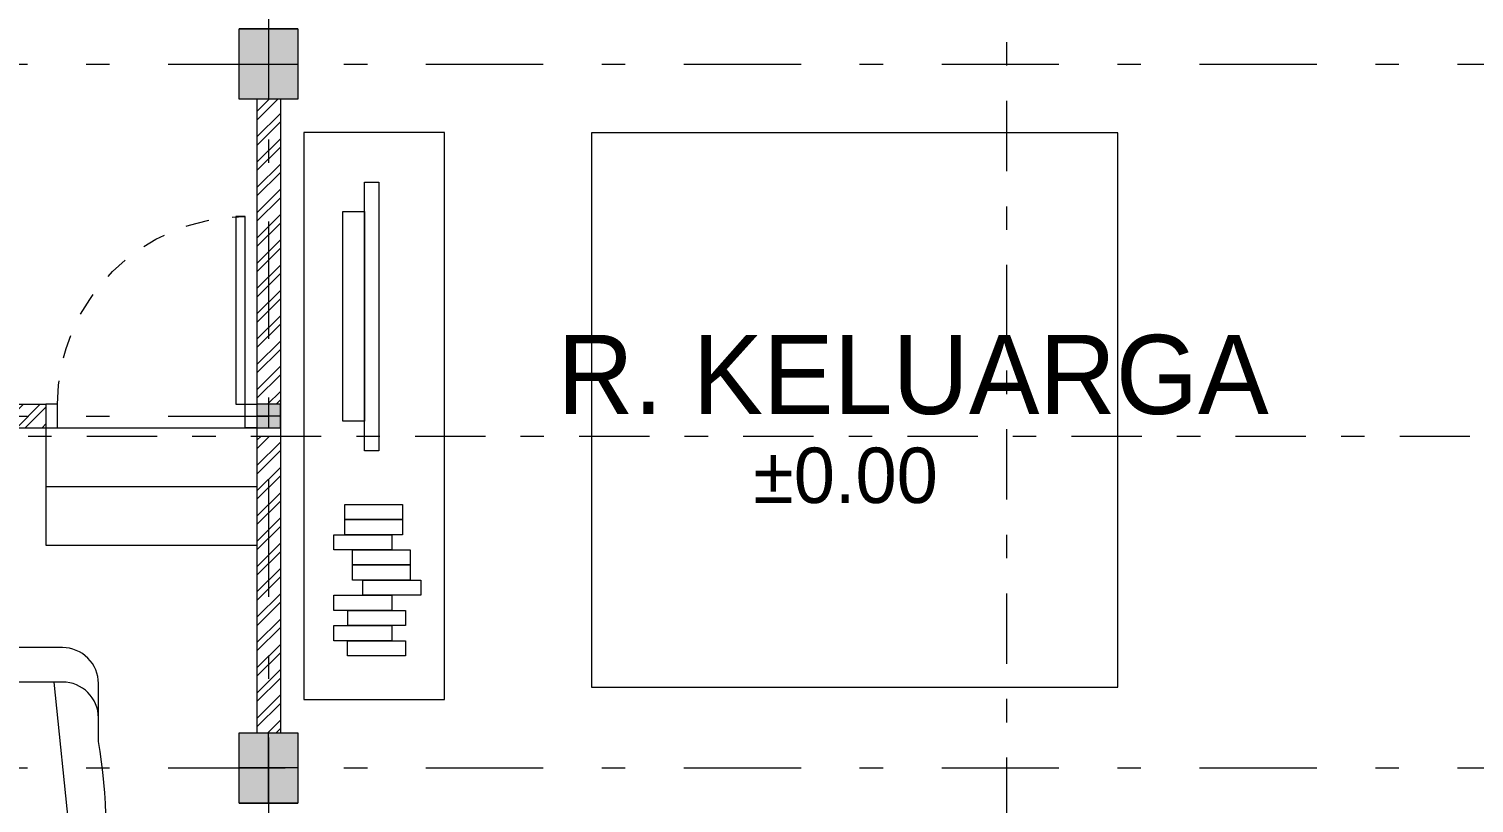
# Model space of a CAD drawing. Header units: millimetres. Extents: x -667 to -468, y -723 to -475.
# Drawn here: x -654.17 to -648.01, y -515.84 to -512.54 of the extents above; entities that cross this region are included whole.
import ezdxf

# ---------------------------------------------------------------- set-up
doc = ezdxf.new("R2010")
doc.units = ezdxf.units.MM
for name, pattern in [('CENTER', [2, 1.25, -0.25, 0.25, -0.25]), ('DASHDOT', [1, 0.5, -0.25, 0, -0.25]), ('HIDDEN', [0.375, 0.25, -0.125])]:
    doc.linetypes.add(name, pattern=pattern)
doc.layers.get('0').update_dxf_attribs({"lineweight": 9})
for name, color, linetype, lineweight in [('BLOCK', 231, 'Continuous', 5), ('COLUMN', 11, 'Continuous', 9), ('dinding', 36, 'Continuous', 9), ('DOOR', 6, 'Continuous', 5), ('Furniture', 172, 'Continuous', 0), ('GRID', 250, 'CENTER', 0), ('HIDDEN', 9, 'HIDDEN', 5), ('NOTASI', 250, 'Continuous', 5), ('TEXT', 26, 'Continuous', 5)]:
    doc.layers.add(name, color=color, linetype=linetype, lineweight=lineweight)
doc.styles.get("Standard").update_dxf_attribs({"font": 'arial.ttf'})

# ---------------------------------------------------------------- blocks, each defined once
blk = doc.blocks.new('car')
for p, q in [((2705.1, 801.8), (890.7, 801.8)), ((890.7, 801.8), (1197.1, 656.6)), ((1212.9, 801.8), (1197.1, 656.6)), ((1770.9, 801.8), (1734.8, 656.6)), ((1889.4, 801.8), (1821.2, 656.6)), ((2276.5, 656.6), (2705.1, 801.8)), ((841.6, 598.5), (166.6, 762.3)), ((2788.9, 777.1), (3997.5, 653.1)), ((140.7, -688.4), (140.7, 688.4)), ((817.4, 575.1), (390.4, 678.7)), ((2439.9, 604.9), (2783.7, 716.4)), ((3997.5, -688.4), (3997.5, 688.4)), ((327.7, 629.4), (327.7, -637.3)), ((1197.1, 656.6), (2276.5, 656.6)), ((856.2, 525.8), (856.2, -533.7)), ((958.1, -450.4), (958.1, 450.4)), ((2980.9, 488.4), (2921.5, 483.2)), ((2985.4, 434.2), (2926, 429.6)), ((2989.3, 380), (2929.9, 376)), ((2992.7, 325.8), (2933.2, 322.4)), ((2995.6, 271.6), (2936.1, 268.7)), ((2998, 217.3), (2938.5, 215)), ((2999.8, 163), (2940.3, 161.2)), ((3001.2, 108.7), (2941.6, 107.5)), ((3001.9, 54.3), (2942.4, 53.8)), ((3002.2, 0), (2942.6, 0)), ((3001.9, -54.3), (2942.4, -53.8)), ((3001.2, -108.7), (2941.6, -107.5)), ((2999.8, -163), (2940.3, -161.2)), ((2998, -217.3), (2938.5, -215)), ((2995.6, -271.6), (2936.1, -268.7)), ((2992.7, -325.8), (2933.2, -322.4)), ((2985.4, -434.2), (2926, -429.6)), ((2989.3, -380), (2929.9, -376)), ((2980.9, -488.4), (2921.5, -483.2)), ((841.6, -598.5), (166.6, -762.3)), ((817.4, -583), (390.4, -686.6)), ((2439.9, -604.9), (2783.7, -716.4)), ((890.7, -801.8), (1197.1, -656.6)), ((1197.1, -656.6), (2276.5, -656.6)), ((1212.9, -801.8), (1197.1, -656.6)), ((1770.9, -801.8), (1734.8, -656.6)), ((1889.4, -801.8), (1821.2, -656.6)), ((2276.5, -656.6), (2705.1, -801.8)), ((2788.9, -777.1), (3997.5, -653.1)), ((2705.1, -801.8), (890.7, -801.8))]:
    blk.add_line(p, q)
blk.add_lwpolyline([(3745.4, 840.8, 0.089651), (3042.8, 840.8), (1264.8, 840.8, 0.073612), (557.9, 840.8), (152.4, 840.8, 0.414214), (0, 688.4), (0, -688.4, 0.414214), (152.4, -840.8), (557.9, -840.8, 0.073612), (1264.8, -840.8), (3042.8, -840.8, 0.089651), (3745.4, -840.8), (3991.1, -840.8, 0.414214), (4143.5, -688.4), (4143.5, 688.4, 0.414214), (3991.1, 840.8)], format="xyb", close=True)
for centre, radius, start, end in [((293.1, 688.4), 152.4, 90, 180), ((3845.1, 688.4), 152.4, 0, 90), ((-2601.3, 0), 5618.6, 352.36945, 7.63055), ((378.5, 629.4), 50.8, 76.36171, 180), ((2799.3, 668.1), 50.8, 6.99392, 107.96356), ((-2646.3, 0), 5537.3, 353.00608, 6.99392), ((805.4, 525.8), 50.8, 0, 76.36171), ((805.7, 450.4), 152.4, 0, 76.36171), ((2455.6, 556.6), 50.8, 107.96356, 186.22617), ((-2646.3, 0), 5081.4, 353.77383, 6.22617), ((805.7, -450.4), 152.4, 283.63829, 0), ((805.4, -533.7), 50.8, 283.63829, 0), ((2455.6, -556.6), 50.8, 173.77383, 252.03644), ((378.5, -637.3), 50.8, 180, 283.63829), ((2799.3, -668.1), 50.8, 252.03644, 353.00608), ((293.1, -688.4), 152.4, 180, 270), ((3845.1, -688.4), 152.4, 270, 0)]:
    blk.add_arc(centre, radius, start, end)
blk = doc.blocks.new('gde')
at = {"layer": 'Furniture'}
blk.add_lwpolyline([(-855.5099, -276.1369), (-856.1099, -276.1369), (-856.1099, -278.5545), (-855.5099, -278.5545), (-855.5099, -276.1369)], dxfattribs=at)
for points in [[(-855.8505, -276.3482), (-855.7905, -276.3482), (-855.7905, -277.4938), (-855.8505, -277.4938)], [(-855.9434, -277.3675), (-855.9434, -276.4744), (-855.8505, -276.4744), (-855.8505, -277.3675)], [(-855.9355, -277.7871), (-855.9355, -277.7225), (-855.6886, -277.7225), (-855.6886, -277.7871)], [(-855.9355, -277.8517), (-855.9355, -277.7871), (-855.6886, -277.7871), (-855.6886, -277.8517)], [(-855.9813, -277.9163), (-855.9813, -277.8517), (-855.7344, -277.8517), (-855.7344, -277.9163)], [(-855.9027, -277.9808), (-855.9027, -277.9163), (-855.6558, -277.9163), (-855.6558, -277.9808)], [(-855.9027, -278.0454), (-855.9027, -277.9808), (-855.6558, -277.9808), (-855.6558, -278.0454)], [(-855.8578, -278.11), (-855.8578, -278.0454), (-855.6109, -278.0454), (-855.6109, -278.11)], [(-855.9813, -278.1746), (-855.9813, -278.11), (-855.7344, -278.11), (-855.7344, -278.1746)], [(-855.9227, -278.2392), (-855.9227, -278.1746), (-855.6758, -278.1746), (-855.6758, -278.2392)], [(-855.9813, -278.3038), (-855.9813, -278.2392), (-855.7344, -278.2392), (-855.7344, -278.3038)], [(-855.9233, -278.3684), (-855.9233, -278.3038), (-855.6764, -278.3038), (-855.6764, -278.3684)]]:
    blk.add_lwpolyline(points, close=True, dxfattribs=at)
blk = doc.blocks.new('FFFF')
at = {"layer": 'NOTASI', "ltscale": 0.01}
h = blk.add_hatch(color=256, dxfattribs=at)
h.paths.add_polyline_path([(-508.3704, -250.991), (-508.4954, -250.991), (-508.4954, -251.141), (-508.3704, -251.141)])
h.paths.add_polyline_path([(-508.3704, -251.141), (-508.4954, -251.141), (-508.4954, -251.291), (-508.3704, -251.291)])
h.paths.add_polyline_path([(-508.4954, -251.141), (-508.6204, -251.141), (-508.6204, -251.291), (-508.4954, -251.291)])
h.paths.add_polyline_path([(-508.4954, -250.991), (-508.6204, -250.991), (-508.6204, -251.141), (-508.4954, -251.141)])
at = {"ltscale": 0.01}
for p, q in [((-508.3704, -250.991), (-508.6204, -250.991)), ((-508.4954, -250.991), (-508.4954, -251.291)), ((-508.6204, -251.141), (-508.3704, -251.141))]:
    blk.add_line(p, q, dxfattribs=at)
blk.add_lwpolyline([(-508.6204, -250.991), (-508.3704, -250.991), (-508.3704, -251.291), (-508.6204, -251.291)], close=True, dxfattribs=at)
blk = doc.blocks.new('32')
at = {"layer": 'NOTASI'}
h = blk.add_hatch(color=256, dxfattribs=at)
h.paths.add_polyline_path([(2106.8221, 191.4695), (2106.7721, 191.4695), (2106.7721, 191.4195), (2106.8221, 191.4195)])
h.paths.add_polyline_path([(2106.8721, 191.4695), (2106.8221, 191.4695), (2106.8221, 191.4195), (2106.8721, 191.4195)])
h.paths.add_polyline_path([(2106.8721, 191.4195), (2106.8221, 191.4195), (2106.8221, 191.3695), (2106.8721, 191.3695)])
h.paths.add_polyline_path([(2106.8221, 191.4195), (2106.7721, 191.4195), (2106.7721, 191.3695), (2106.8221, 191.3695)])
at = {"layer": 'BLOCK'}
for p, q in [((2106.7721, 191.4195), (2106.8721, 191.4195)), ((2106.8221, 191.4695), (2106.8221, 191.3695))]:
    blk.add_line(p, q, dxfattribs=at)
blk.add_lwpolyline([(2106.8721, 191.4695), (2106.7721, 191.4695), (2106.7721, 191.3695), (2106.8721, 191.3695)], close=True, dxfattribs=at)
blk = doc.blocks.new('*U583')
for points in [[(81023.4, 24533.4), (81023.4, 25333.4), (81063.4, 25333.4), (81063.4, 24533.4)], [(81023.4, 24533.4), (80973.4, 24533.4), (80973.4, 24433.4), (81023.4, 24433.4)], [(81873.4, 24433.4), (81823.4, 24433.4), (81823.4, 24533.4), (81873.4, 24533.4)]]:
    blk.add_lwpolyline(points, close=True)
at = {"layer": 'HIDDEN'}
blk.add_arc((81023.4, 24533.4), 800, 0, 90, dxfattribs=at)

msp = doc.modelspace()

# ---------------------------------------------------------------- hatches: boundary and pattern name
at = {"layer": 'NOTASI'}
h = msp.add_hatch(dxfattribs=at)
h.set_pattern_fill('ANSI32', color=256, scale=0.008, style=0)
h.paths.add_polyline_path([(-653.0983, -514.2738), (-653.1983, -514.2738), (-653.1983, -515.5381), (-653.0983, -515.5381)])
h.paths.add_polyline_path([(-653.0983, -512.8381), (-653.1983, -512.8381), (-653.1983, -514.1381), (-653.0983, -514.1381)])
h.paths.add_polyline_path([(-654.0983, -514.1381), (-656.0983, -514.1381), (-656.0983, -514.2381), (-654.0983, -514.2381)])

# ---------------------------------------------------------------- linework, layer by layer
at = {"color": 1, "linetype": 'DASHDOT', "lineweight": 20, "ltscale": 0.6}
for p, q in [((-650.0011, -505.1444), (-650.0011, -525.9005)), ((-660.2238, -514.2738), (-640.2676, -514.2738))]:
    msp.add_line(p, q, dxfattribs=at)
at = {"layer": 'dinding'}
for p, q in [((-653.1983, -512.8381), (-653.1983, -515.5381)), ((-653.0983, -512.8381), (-653.0983, -515.5381)), ((-656.0983, -514.1381), (-654.0983, -514.1381)), ((-656.0983, -514.2381), (-654.0983, -514.2381)), ((-654.0983, -514.2381), (-654.0983, -514.7381)), ((-654.0483, -514.2381), (-653.1983, -514.2381)), ((-654.0983, -514.4881), (-653.1983, -514.4881)), ((-654.0983, -514.7381), (-653.1983, -514.7381))]:
    msp.add_line(p, q, dxfattribs=at)
at = {"layer": 'Furniture', "ltscale": 0.6}
msp.add_lwpolyline([(-651.7717, -515.3435), (-649.5264, -515.3435), (-649.5264, -512.981), (-651.7717, -512.981)], close=True, dxfattribs=at)
at = {"layer": 'GRID', "linetype": 'DASHDOT', "lineweight": 0}
for p, q in [((-653.1483, -503.4591), (-653.1483, -527.0326)), ((-662.3772, -512.6881), (-637.6281, -512.6881)), ((-662.3772, -514.1881), (-653.1483, -514.1881)), ((-662.3772, -515.6881), (-637.6281, -515.6881))]:
    msp.add_line(p, q, dxfattribs=at)

# ---------------------------------------------------------------- block references
at = {"layer": 'COLUMN'}
msp.add_blockref('FFFF', (-144.6529, -261.5471), dxfattribs=at)
for name, p, rotation in [('32', (-844.5678, 1592.634), 270), ('FFFF', (-1161.6437, -766.8291), 180)]:
    msp.add_blockref(name, p, dxfattribs=dict(at, rotation=rotation))
at = {"layer": 'dinding'}
msp.add_blockref('gde', (203.1116, -236.8424), dxfattribs=at)
at = {"layer": 'DOOR', "xscale": -0.0009999999999763531, "yscale": 0.0009999999999763531, "zscale": 0.0009999999999763531}
msp.add_blockref('*U583', (-572.2249, -538.6715), dxfattribs=at)
at = {"layer": 'Furniture', "lineweight": 20, "xscale": 0.00100372439036608, "yscale": 0.00100372439036608, "zscale": 0.00100372439036608, "rotation": 90}
msp.add_blockref('car', (-654.7183, -519.3344), dxfattribs=at)

# ---------------------------------------------------------------- texts
at = {"layer": 'TEXT', "insert": (-651.917, -513.8422), "char_height": 0.3375, "width": 3.165478, "attachment_point": 1}
msp.add_mtext('{\\fAvantGarde Bk BT|b0|i0|c0|p34;R. KELUARGA}', dxfattribs=at)
at = {"layer": 'TEXT', "lineweight": 9, "insert": (-650.6876, -514.4426), "char_height": 0.236139, "attachment_point": 5}
msp.add_mtext('{\\fIrisUPC|b0|i0|c0|p34;%%P0.00}', dxfattribs=at)

doc.saveas('drawing.dxf')
